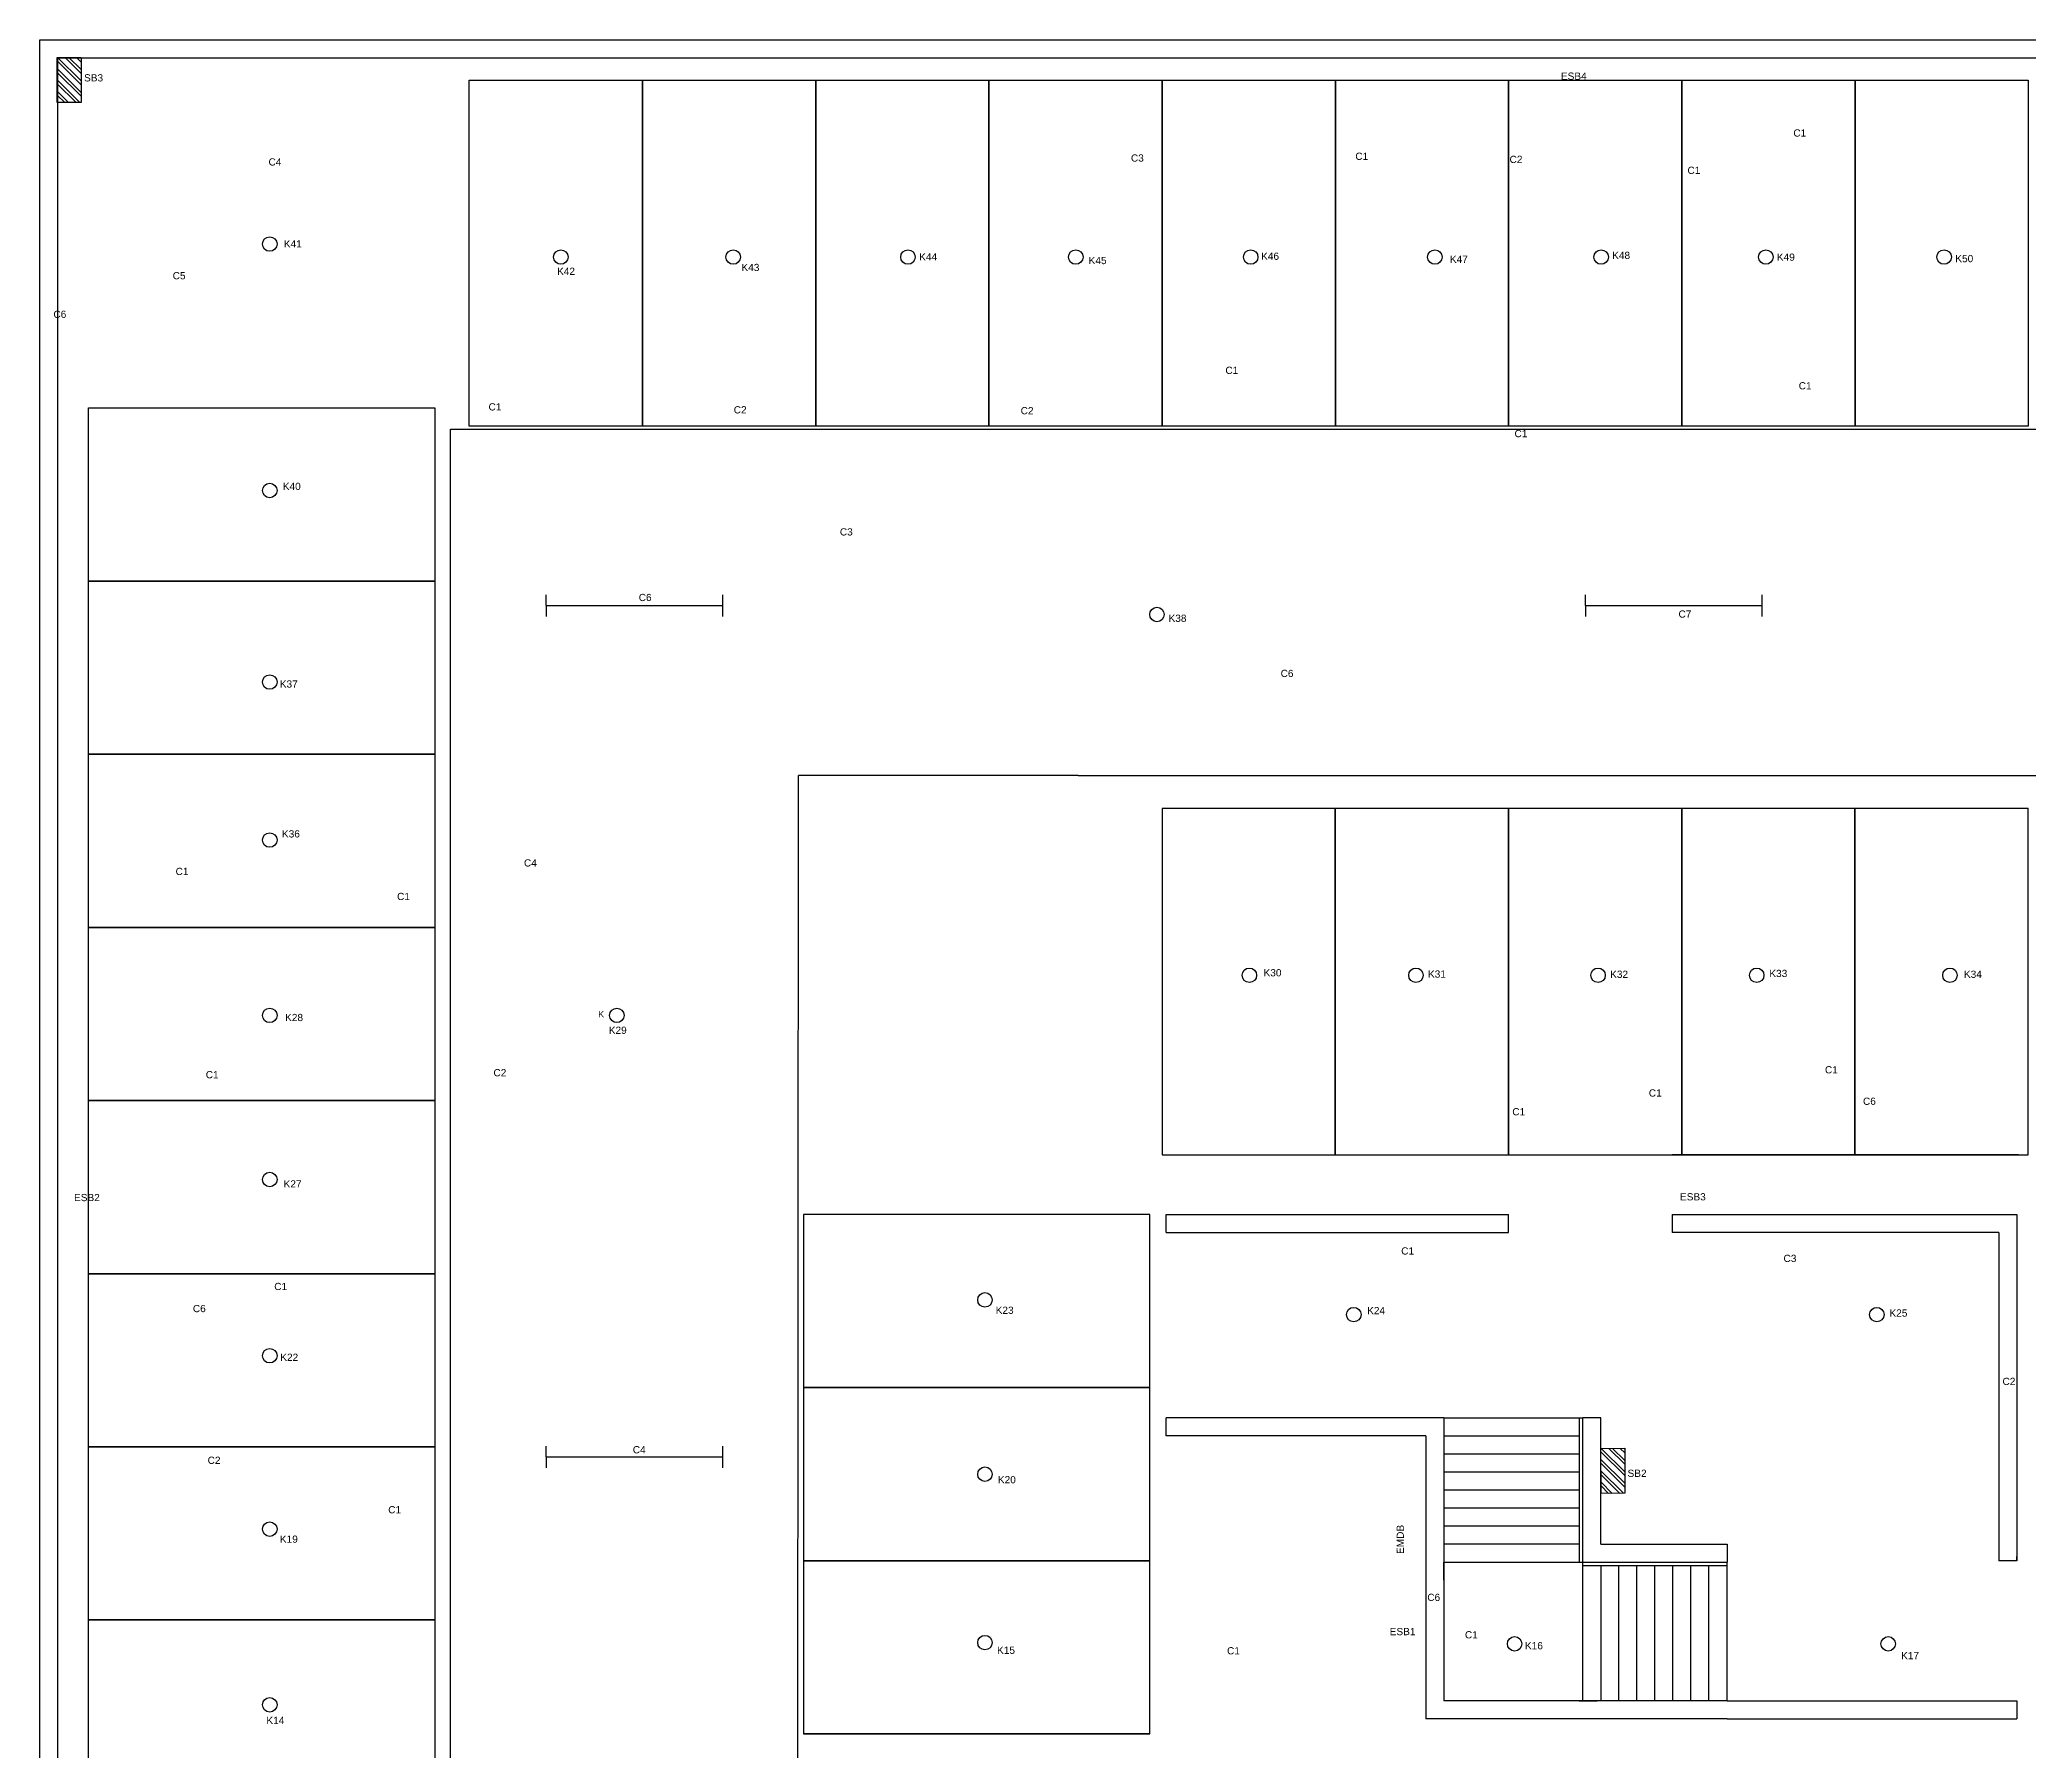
# Model space of a CAD drawing. Header units: millimetres. Extents: x 2390 to 13706, y 773 to 3840.
# Drawn here: x 11917 to 13019, y 2891 to 3840 of the extents above; entities that cross this region are included whole.
import ezdxf

# ---------------------------------------------------------------- set-up
doc = ezdxf.new("R2010")
doc.units = ezdxf.units.MM
doc.layers.add('fittinglabels', color=7, linetype='Continuous')
doc.layers.add('fittings', color=7, linetype='Continuous')
doc.styles.get("Standard").update_dxf_attribs({"font": 'arial.ttf'})

msp = doc.modelspace()

# ---------------------------------------------------------------- hatches: boundary and pattern name
at = {"layer": 'fittings'}
h = msp.add_hatch(dxfattribs=at)
h.set_pattern_fill('ANSI32', color=256, scale=0.468168, angle=-89.856838)
h.set_pattern_definition([(315.14316, (11407.446, 5208.401), (3.145311, 3.161069), []), (315.14316, (11407.4515, 5206.2988), (3.145311, 3.161069), [])])
h.paths.add_polyline_path([(11939.95, 3829.734), (11926.722, 3829.701), (11926.784, 3804.751), (11940.012, 3804.784)])
h = msp.add_hatch(dxfattribs=at)
h.set_pattern_fill('ANSI32', color=256, scale=0.468168, angle=-89.856838)
h.set_pattern_definition([(315.14316, (12263.023, 4437.2943), (3.145311, 3.161069), []), (315.14316, (12263.0285, 4435.192), (3.145311, 3.161069), [])])
h.paths.add_polyline_path([(12795.527, 3058.628), (12782.298, 3058.595), (12782.361, 3033.644), (12795.589, 3033.677)])

# ---------------------------------------------------------------- linework, layer by layer
for p, q in [((12144.711, 2464.465), (12144.711, 3623.672)), ((12144.711, 3623.672), (13340.591, 3623.672)), ((12337.104, 2655.681), (12337.555, 3431.672)), ((12492.631, 3431.672), (12337.555, 3431.672)), ((12492.631, 3431.672), (13099.593, 3431.672)), ((13018.857, 3413.391), (13019.092, 3413.605)), ((13019.092, 3413.379), (13019.092, 3413.605)), ((12539.092, 3221.379), (12731.092, 3221.379)), ((13013.726, 3221.379), (12821.726, 3221.379)), ((12541.307, 3178.265), (12541.307, 3188.265)), ((12541.307, 3188.265), (12731.092, 3188.265)), ((12731.092, 3178.265), (12731.092, 3188.265)), ((12821.726, 3188.265), (12821.726, 3178.265)), ((12821.726, 3188.265), (13012.824, 3188.265)), ((13012.824, 3188.265), (13012.824, 2996.265)), ((12541.307, 3178.265), (12731.092, 3178.265)), ((13002.824, 3178.265), (12821.726, 3178.265)), ((13002.824, 3178.265), (13002.824, 2996.265)), ((12685.189, 3075.566), (12541.307, 3075.566)), ((12541.307, 3065.566), (12541.307, 3075.566)), ((12695.189, 3075.566), (12685.189, 3075.566)), ((12695.189, 3075.566), (12695.189, 2985.566)), ((12695.189, 3075.566), (12770.189, 3075.566)), ((12695.189, 3075.566), (12695.189, 2985.566)), ((12695.189, 3075.566), (12695.189, 2985.566)), ((12695.189, 3075.566), (12770.189, 3075.566)), ((12695.189, 3075.566), (12695.189, 2985.566)), ((12770.189, 3075.566), (12770.189, 2995.566)), ((12770.189, 3075.566), (12772.189, 3075.566)), ((12770.189, 3075.566), (12770.189, 2995.566)), ((12770.189, 3075.566), (12772.189, 3075.566)), ((12772.189, 2995.566), (12772.189, 3075.566)), ((12782.189, 3075.566), (12772.189, 3075.566)), ((12772.189, 2995.566), (12772.189, 3075.566)), ((12782.189, 3005.566), (12782.189, 3075.566)), ((12685.189, 3065.566), (12541.307, 3065.566)), ((12685.189, 3065.566), (12685.189, 2985.566)), ((12685.189, 3065.566), (12685.189, 2985.566)), ((12695.189, 3065.566), (12770.189, 3065.566)), ((12695.189, 3065.566), (12770.189, 3065.566)), ((12695.189, 3055.566), (12770.189, 3055.566)), ((12695.189, 3055.566), (12770.189, 3055.566)), ((12695.189, 3045.566), (12770.189, 3045.566)), ((12695.189, 3045.566), (12770.189, 3045.566)), ((12695.189, 3035.566), (12770.189, 3035.566)), ((12695.189, 3035.566), (12770.189, 3035.566)), ((12695.189, 3025.566), (12770.189, 3025.566)), ((12695.189, 3025.566), (12770.189, 3025.566)), ((12695.189, 3015.566), (12770.189, 3015.566)), ((12695.189, 3015.566), (12770.189, 3015.566)), ((12770.189, 3005.566), (12695.189, 3005.566)), ((12770.189, 3005.566), (12695.189, 3005.566)), ((12782.189, 3005.566), (12852.189, 3005.566)), ((12852.189, 3005.566), (12852.189, 2995.566)), ((13012.824, 2996.265), (13012.824, 2998.744)), ((12695.189, 2985.566), (12695.189, 2995.566)), ((12695.189, 2985.566), (12695.189, 2995.566)), ((12695.189, 2995.566), (12770.189, 2995.566)), ((12695.189, 2995.566), (12770.189, 2995.566)), ((12770.189, 2995.566), (12772.189, 2995.566)), ((12770.189, 2995.566), (12772.189, 2995.566)), ((12772.189, 2995.566), (12852.189, 2995.566)), ((12772.189, 2993.566), (12772.189, 2995.566)), ((12772.189, 2995.566), (12852.189, 2995.566)), ((12772.189, 2993.566), (12772.189, 2995.566)), ((12852.189, 2993.566), (12772.189, 2993.566)), ((12772.189, 2918.566), (12772.189, 2993.566)), ((12852.189, 2993.566), (12772.189, 2993.566)), ((12772.189, 2918.566), (12772.189, 2993.566)), ((12782.189, 2993.566), (12782.189, 2918.566)), ((12782.189, 2993.566), (12782.189, 2918.566)), ((12792.189, 2918.566), (12792.189, 2993.566)), ((12792.189, 2918.566), (12792.189, 2993.566)), ((12802.189, 2918.566), (12802.189, 2993.566)), ((12802.189, 2918.566), (12802.189, 2993.566)), ((12812.189, 2918.566), (12812.189, 2993.566)), ((12812.189, 2918.566), (12812.189, 2993.566)), ((12822.189, 2918.566), (12822.189, 2993.566)), ((12822.189, 2918.566), (12822.189, 2993.566)), ((12832.189, 2918.566), (12832.189, 2993.566)), ((12832.189, 2918.566), (12832.189, 2993.566)), ((12842.189, 2918.566), (12842.189, 2993.566)), ((12842.189, 2918.566), (12842.189, 2993.566)), ((12852.189, 2993.566), (12852.189, 2995.566)), ((12852.189, 2993.566), (12852.189, 2995.566)), ((12852.189, 2918.566), (12852.189, 2993.566)), ((12852.189, 2918.566), (12852.189, 2993.566)), ((13012.824, 2996.265), (13002.824, 2996.265)), ((12685.189, 2985.566), (12685.189, 2908.566)), ((12685.189, 2985.566), (12685.189, 2908.566)), ((12695.189, 2985.566), (12695.189, 2918.566)), ((12695.189, 2985.566), (12695.189, 2918.566)), ((12695.189, 2985.566), (12695.189, 2918.566)), ((12770.189, 2918.566), (12695.189, 2918.566)), ((12770.189, 2918.566), (12695.189, 2918.566)), ((12852.189, 2918.566), (12695.189, 2918.566)), ((12770.189, 2918.566), (12695.189, 2918.566)), ((12770.189, 2918.566), (12695.189, 2918.566)), ((12852.189, 2918.566), (12695.189, 2918.566)), ((12770.189, 2918.566), (12780.189, 2918.566)), ((12852.189, 2918.566), (12770.189, 2918.566)), ((12770.189, 2918.566), (12780.189, 2918.566)), ((12852.189, 2918.566), (12770.189, 2918.566)), ((12770.189, 2918.566), (12780.189, 2918.566)), ((12770.189, 2918.566), (12780.189, 2918.566)), ((12842.189, 2918.566), (12842.189, 2919.36)), ((12842.189, 2918.566), (12842.189, 2919.36)), ((12852.189, 2918.566), (13012.824, 2918.566)), ((13012.824, 2918.566), (13012.824, 2908.566)), ((12532.338, 2900.265), (12340.338, 2900.265)), ((12852.189, 2908.566), (12685.189, 2908.566)), ((12852.189, 2908.566), (12685.189, 2908.566)), ((12852.189, 2908.566), (13012.824, 2908.566))]:
    msp.add_line(p, q)
for points in [[(11917.096, 3459.566), (11917.096, 3839.549), (12417.096, 3839.549)], [(12561.096, 3839.549), (13061.096, 3839.549)], [(11917.096, 2935.584), (11917.096, 3315.566)]]:
    msp.add_lwpolyline(points)
for points in [[(11917.096, 3839.549), (13614.189, 3839.549), (13614.189, 2453.681), (11917.096, 2453.681)], [(11927.096, 3829.549), (13604.189, 3829.549), (13604.189, 2463.681), (11927.096, 2463.681)], [(12155.124, 3625.234), (12155.124, 3817.234), (12251.124, 3817.234), (12251.124, 3625.234)], [(12251.124, 3625.234), (12251.124, 3817.234), (12347.124, 3817.234), (12347.124, 3625.234)], [(12347.124, 3625.234), (12347.124, 3817.234), (12443.124, 3817.234), (12443.124, 3625.234)], [(12443.124, 3625.234), (12443.124, 3817.234), (12539.124, 3817.234), (12539.124, 3625.234)], [(12539.124, 3625.234), (12539.124, 3817.234), (12635.124, 3817.234), (12635.124, 3625.234)], [(12635.124, 3625.234), (12635.124, 3817.234), (12731.124, 3817.234), (12731.124, 3625.234)], [(12731.124, 3625.234), (12731.124, 3817.234), (12827.124, 3817.234), (12827.124, 3625.234)], [(12827.124, 3625.234), (12827.124, 3817.234), (12923.124, 3817.234), (12923.124, 3625.234)], [(12923.124, 3625.234), (12923.124, 3817.234), (13019.124, 3817.234), (13019.124, 3625.234)], [(12136.108, 3539.452), (11944.108, 3539.452), (11944.108, 3635.452), (12136.108, 3635.452)], [(12136.108, 3443.452), (11944.108, 3443.452), (11944.108, 3539.452), (12136.108, 3539.452)], [(12136.108, 3347.452), (11944.108, 3347.452), (11944.108, 3443.452), (12136.108, 3443.452)], [(12539.092, 3413.379), (12539.092, 3221.379), (12635.092, 3221.379), (12635.092, 3413.379)], [(12635.092, 3413.379), (12635.092, 3221.379), (12731.092, 3221.379), (12731.092, 3413.379)], [(12731.092, 3413.379), (12731.092, 3221.379), (12827.092, 3221.379), (12827.092, 3413.379)], [(12827.092, 3413.379), (12827.092, 3221.379), (12923.092, 3221.379), (12923.092, 3413.379)], [(12923.092, 3413.379), (12923.092, 3221.379), (13019.092, 3221.379), (13019.092, 3413.379)], [(12136.108, 3251.452), (11944.108, 3251.452), (11944.108, 3347.452), (12136.108, 3347.452)], [(12136.108, 3155.452), (11944.108, 3155.452), (11944.108, 3251.452), (12136.108, 3251.452)], [(12340.338, 3092.265), (12532.338, 3092.265), (12532.338, 3188.265), (12340.338, 3188.265)], [(12136.108, 3059.452), (11944.108, 3059.452), (11944.108, 3155.452), (12136.108, 3155.452)], [(12340.338, 2996.265), (12532.338, 2996.265), (12532.338, 3092.265), (12340.338, 3092.265)], [(12136.108, 2963.452), (11944.108, 2963.452), (11944.108, 3059.452), (12136.108, 3059.452)], [(12340.338, 2900.265), (12532.338, 2900.265), (12532.338, 2996.265), (12340.338, 2996.265)], [(12136.108, 2867.452), (11944.108, 2867.452), (11944.108, 2963.452), (12136.108, 2963.452)]]:
    msp.add_lwpolyline(points, close=True)
for p, q in [((12197.724, 3525.851), (12197.724, 3531.809)), ((12295.402, 3531.869), (12295.402, 3525.851)), ((12295.402, 3531.869), (12295.402, 3519.775)), ((12773.728, 3525.851), (12773.728, 3531.809)), ((12871.406, 3531.869), (12871.406, 3525.851)), ((12871.406, 3531.869), (12871.406, 3519.775)), ((12197.724, 3525.851), (12295.402, 3525.851)), ((12197.724, 3525.851), (12197.724, 3519.775)), ((12773.728, 3525.851), (12871.406, 3525.851)), ((12773.728, 3525.851), (12773.728, 3519.775)), ((12197.724, 3053.882), (12197.724, 3059.84)), ((12197.724, 3053.882), (12295.402, 3053.882)), ((12197.724, 3053.882), (12197.724, 3047.806)), ((12295.402, 3059.899), (12295.402, 3053.882)), ((12295.402, 3059.899), (12295.402, 3047.806))]:
    msp.add_line(p, q, dxfattribs=at)
for points in [[(11939.95, 3829.734), (11940.012, 3804.784), (11926.784, 3804.751), (11926.722, 3829.701)], [(12795.527, 3058.628), (12795.589, 3033.677), (12782.361, 3033.644), (12782.298, 3058.595)]]:
    msp.add_lwpolyline(points, close=True, dxfattribs=at)
for centre in [(12044.562, 3726.306), (12205.875, 3719.081), (12301.397, 3719.081), (12398.257, 3719.081), (12491.249, 3719.081), (12588.204, 3719.081), (12690.27, 3719.081), (12782.415, 3719.081), (12873.692, 3719.081), (12972.49, 3719.081), (12044.562, 3589.651), (12536.255, 3520.91), (12044.562, 3483.452), (12044.562, 3395.87), (12587.447, 3320.901), (12679.797, 3320.901), (12780.69, 3320.901), (12868.644, 3320.901), (12975.734, 3320.901), (12044.562, 3298.671), (12236.912, 3298.671), (12044.562, 3207.646), (12440.919, 3140.915), (12645.323, 3132.751), (12935.205, 3132.751), (12044.562, 3109.992), (12440.919, 3044.281), (12044.562, 3013.82), (12440.919, 2950.935), (12734.482, 2950.231), (12941.503, 2950.231), (12044.562, 2916.43)]:
    msp.add_circle(centre, 4.013, dxfattribs=at)

# ---------------------------------------------------------------- texts
at = {"layer": 'fittinglabels', "char_height": 4, "attachment_point": 1}
for s, width, gutter_width, heights, insert in [('SB3', 11.42588, 12.5, [0], (11941.638, 3820.44)), ('ESB4', 11.42588, 12.5, [0], (12760.118, 3821.371)), ('C1', 18.95997, 22.662, [0], (12888.93, 3789.854)), ('C4', 18.95997, 22.662, [0], (12043.873, 3773.807)), ('C3', 18.95997, 22.662, [0], (12521.82, 3775.976)), ('C1', 18.95997, 22.662, [0], (12646.184, 3776.944)), ('C2', 18.95997, 22.662, [0], (12731.668, 3775.231)), ('C1', 18.95997, 22.662, [0], (12830.25, 3769.164)), ('K41', 18.95997, 22.662, [0], (12052.368, 3728.41)), ('K43', 18.95997, 22.662, [0], (12305.997, 3715.313)), ('K44', 18.95997, 22.662, [0], (12404.482, 3721.196)), ('K45', 18.95997, 22.662, [0], (12498.383, 3719.151)), ('K46', 18.95997, 22.662, [0], (12593.975, 3721.541)), ('K47', 18.95997, 22.662, [0], (12698.6, 3719.864)), ('K48', 18.95997, 22.662, [0], (12788.518, 3721.998)), ('K49', 18.95997, 22.662, [0], (12879.797, 3721.03)), ('K50', 18.95997, 22.662, [0], (12978.702, 3720.222)), ('C5', 18.95997, 22.662, [0], (11990.751, 3710.74)), ('K42', 18.95997, 22.662, [0], (12203.798, 3713.193)), ('C6', 18.95997, 22.662, [0], (11924.662, 3689.356)), ('C1', 18.95997, 22.662, [0], (12574.172, 3658.27)), ('C1', 18.95997, 22.662, [0], (12891.914, 3649.71)), ('C1', 18.95997, 22.662, [0], (12165.795, 3638.032)), ('C2', 18.95997, 22.662, [0], (12301.694, 3636.384)), ('C2', 18.95997, 22.662, [0], (12460.702, 3635.905)), ('C1', 18.95997, 22.662, [0], (12734.394, 3623.201)), ('K40', 18.95997, 22.662, [0], (12051.774, 3593.947)), ('C3', 18.95997, 22.662, [0], (12360.526, 3568.713)), ('C6', 12.51709, 12.5, [0], (12249.041, 3532.347)), ('K38', 18.95997, 22.662, [12.511], (12542.664, 3520.836)), ('C7', 12.51709, 12.5, [0], (12825.286, 3523.161)), ('K37', 18.95997, 22.662, [0], (12050.121, 3484.377)), ('C6', 18.95997, 22.662, [0], (12604.786, 3490.257)), ('K36', 18.95997, 22.662, [0], (12051.315, 3401.293)), ('C4', 18.95997, 22.662, [0], (12185.44, 3385.185)), ('C1', 18.95997, 22.662, [0], (11992.365, 3380.474)), ('C1', 18.95997, 22.662, [0], (12115.12, 3366.583)), ('K30', 18.95997, 22.662, [0], (12595.327, 3324.289)), ('K31', 18.95997, 22.662, [0], (12686.452, 3323.575)), ('K32', 18.95997, 22.662, [0], (12787.39, 3323.454)), ('K33', 18.95997, 22.662, [0], (12875.636, 3323.919)), ('K34', 18.95997, 22.662, [0], (12983.482, 3323.466)), ('K28', 18.95997, 22.662, [0], (12053.061, 3299.487)), ('K29', 18.95997, 22.662, [0], (12232.446, 3292.399)), ('C1', 18.95997, 22.662, [0], (12009.084, 3267.777)), ('C2', 18.95997, 22.662, [0], (12168.536, 3268.871)), ('C1', 18.95997, 22.662, [0], (12906.456, 3270.496)), ('C1', 18.95997, 22.662, [0], (12808.824, 3257.635)), ('C6', 18.95997, 22.662, [0], (12927.519, 3253.063)), ('C1', 18.95997, 22.662, [0], (12733.177, 3247.24)), ('K27', 18.95997, 22.662, [0], (12052.252, 3207.235)), ('ESB2', 11.42588, 12.5, [0], (11936.078, 3199.667)), ('ESB3', 11.42588, 12.5, [0], (12826.115, 3200.078)), ('C1', 18.95997, 22.662, [0], (12671.597, 3170.053)), ('C3', 18.95997, 22.662, [0], (12883.49, 3165.937)), ('C1', 18.95997, 22.662, [0], (12047.038, 3150.368)), ('C6', 18.95997, 22.662, [0], (12001.942, 3138.119)), ('K23', 18.95997, 22.662, [0], (12446.865, 3137.183)), ('K24', 18.95997, 22.662, [0], (12652.74, 3136.997)), ('K25', 18.95997, 22.662, [0], (12942.204, 3135.639)), ('K22', 18.95997, 22.662, [0], (12050.394, 3111.113)), ('C2', 18.95997, 22.662, [0], (13004.857, 3097.733)), ('C2', 18.95997, 22.662, [0], (12010.123, 3053.994)), ('C4', 12.51709, 12.5, [0], (12245.737, 3059.848)), ('K20', 18.95997, 22.662, [0], (12448.086, 3043.262)), ('SB2', 11.42588, 12.5, [0], (12797.05, 3046.786)), ('C1', 18.95997, 22.662, [0], (12110.215, 3026.591)), ('K19', 18.95997, 22.662, [0], (12050.167, 3010.272)), ('C6', 18.95997, 22.662, [0], (12686.07, 2977.996)), ('ESB1', 11.42588, 12.5, [0], (12665.231, 2959.026)), ('C1', 18.95997, 22.662, [0], (12706.935, 2957.252)), ('K15', 18.95997, 22.662, [0], (12447.622, 2948.682)), ('C1', 18.95997, 22.662, [0], (12575.09, 2948.388)), ('K16', 18.95997, 22.662, [0], (12740.201, 2951.212)), ('K17', 18.95997, 22.662, [0], (12948.658, 2945.711)), ('K14', 18.95997, 22.662, [0], (12042.686, 2909.809))]:
    msp.add_mtext_dynamic_manual_height_columns(s, width=width, gutter_width=gutter_width, heights=heights, dxfattribs=dict(at, insert=insert))
at = {"layer": 'fittinglabels', "insert": (12669.12, 3000.053), "char_height": 4, "attachment_point": 1, "rotation": 90.235576}
msp.add_mtext_dynamic_manual_height_columns('EMDB', width=12.80425, gutter_width=12.5, heights=[0], dxfattribs=at)
at = {"layer": 'fittings'}
msp.add_text('K', height=3.387, dxfattribs=at).set_placement((12226.655, 3297.618))

doc.saveas('drawing.dxf')
